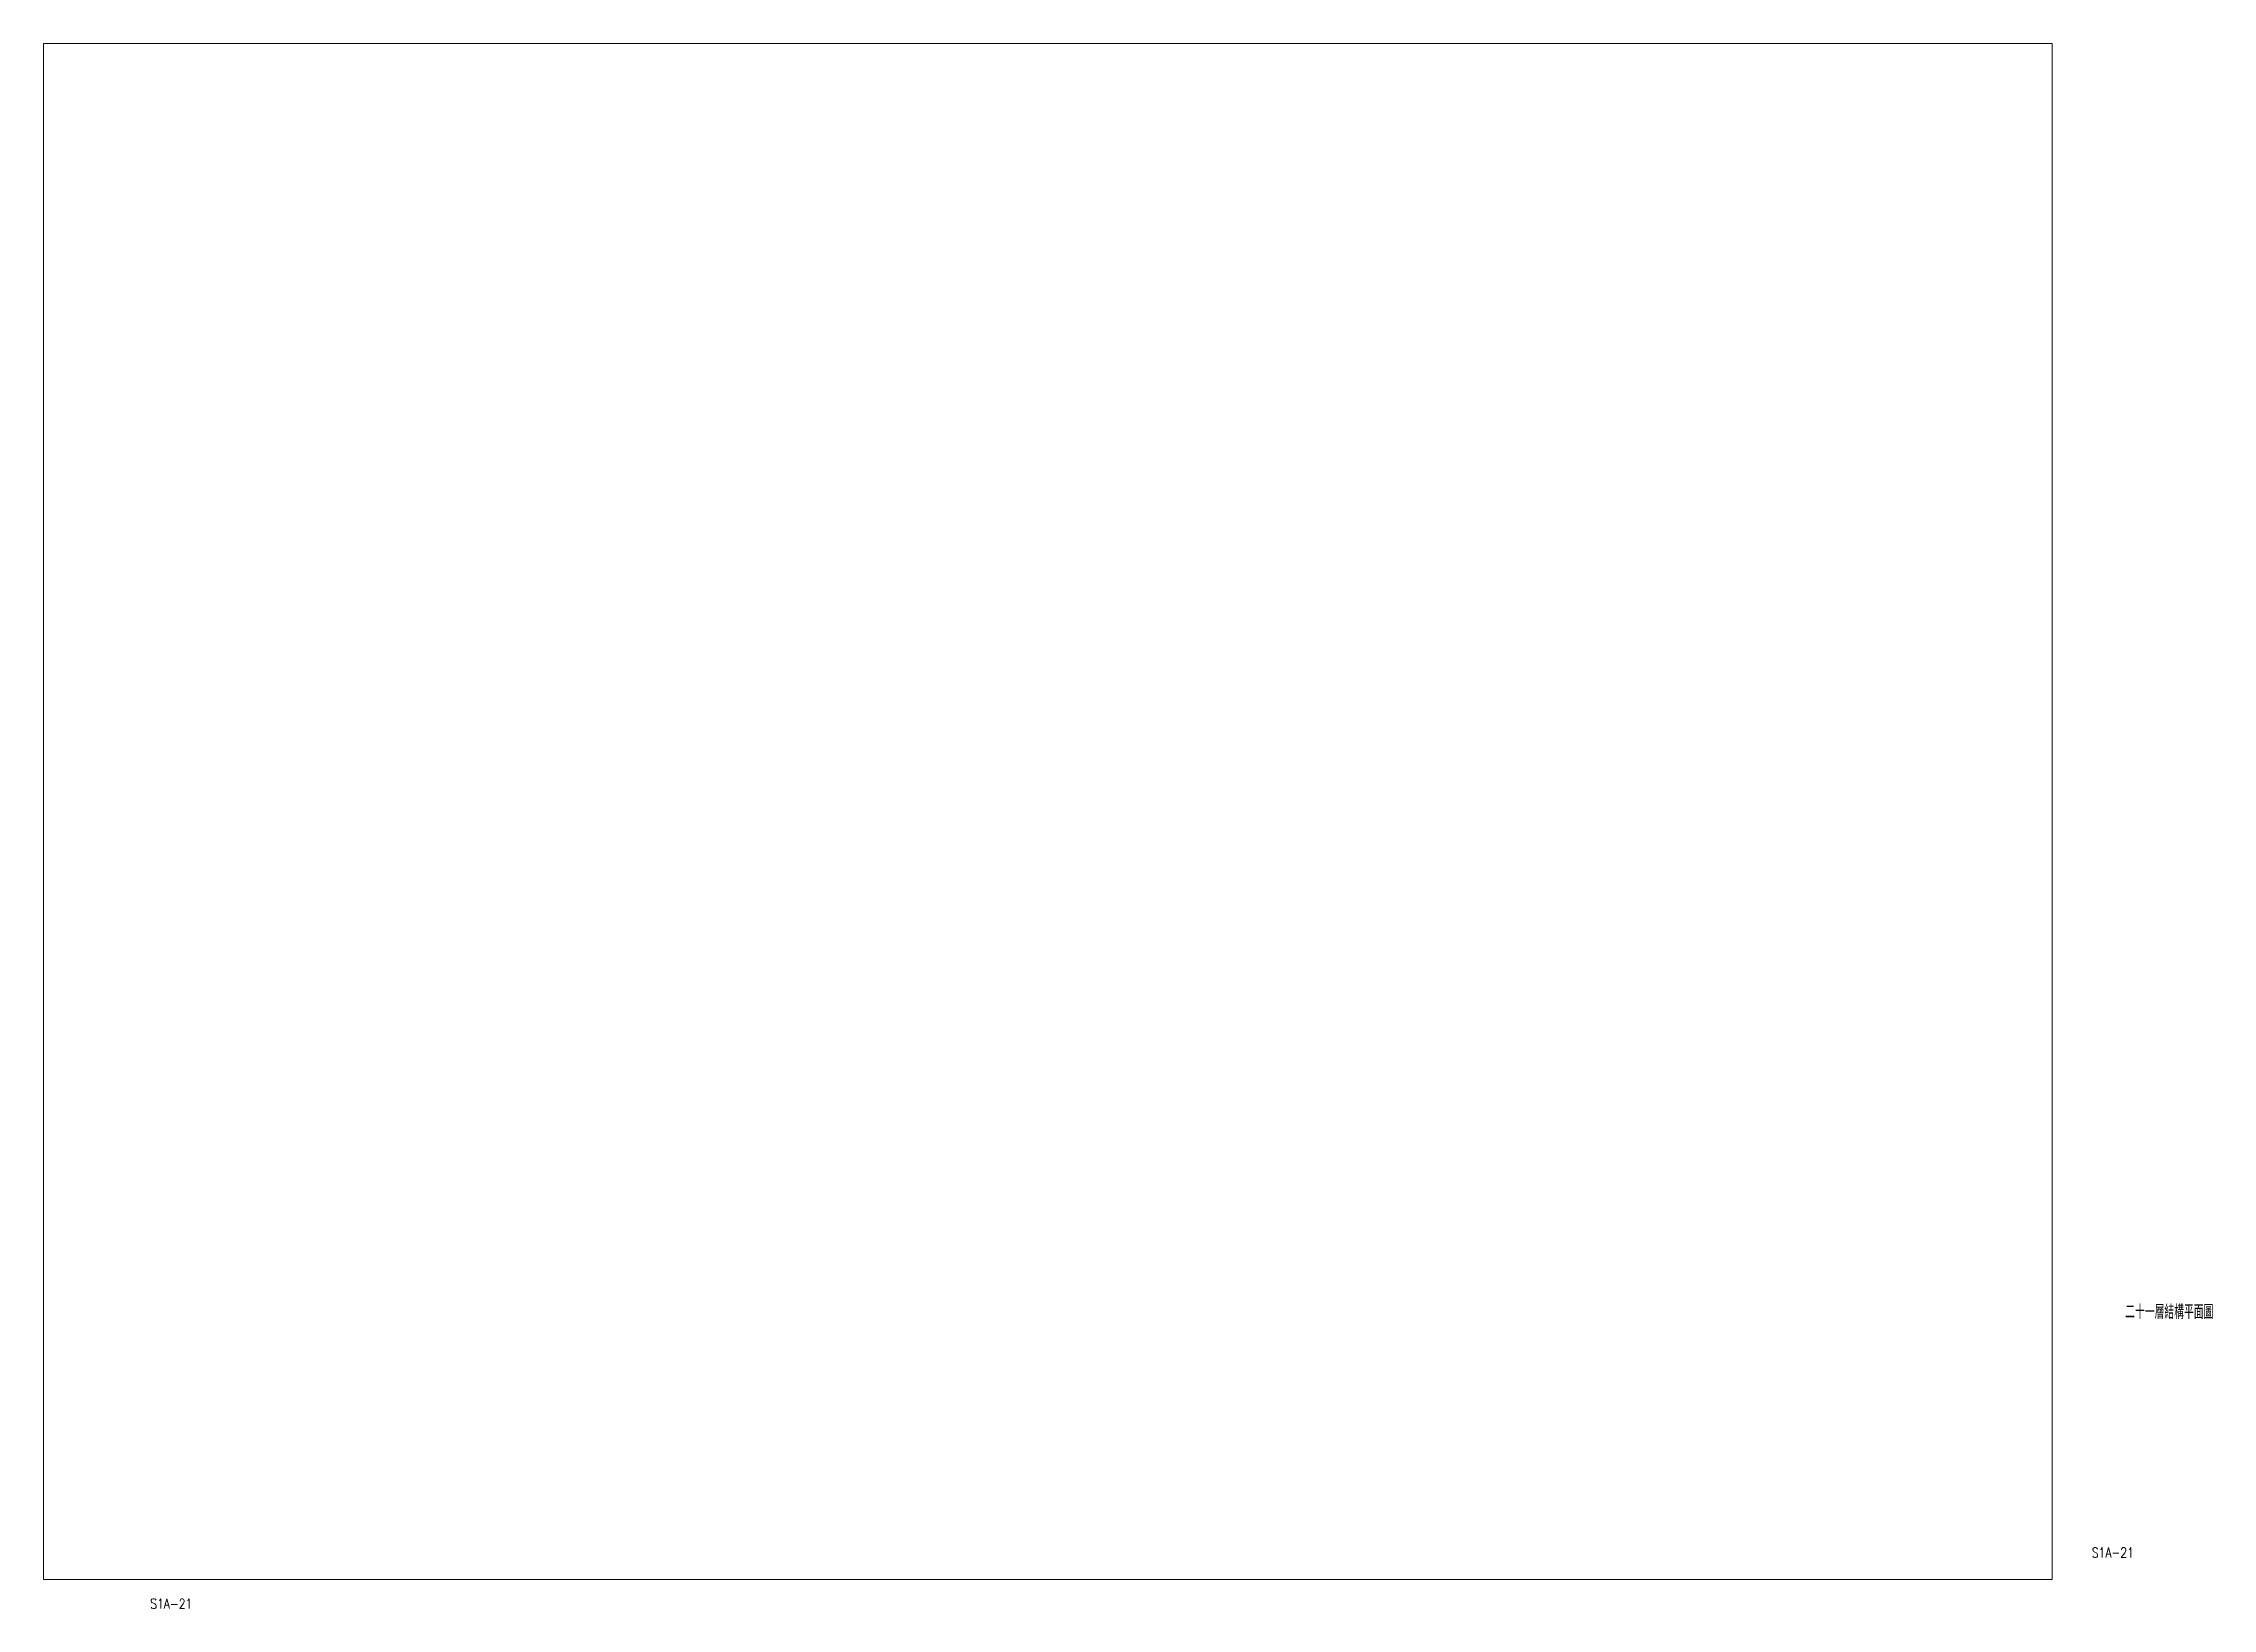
# Paper-space layout 'S1A-21二十一層結構平面圖' of a CAD drawing. Header units: millimetres. Extents: x 246 to 7924, y 170 to 5710.
import ezdxf
from ezdxf.enums import TextEntityAlignment as Align

# ---------------------------------------------------------------- set-up
doc = ezdxf.new("R2010")
doc.units = ezdxf.units.MM
doc.header["$LTSCALE"] = 100
doc.header["$MEASUREMENT"] = 0
doc.styles.get("Standard").update_dxf_attribs({"font": 'txt.shx', "width": 0.8, "bigfont": 'ae.shx'})

psp = doc.layouts.new('S1A-21二十一層結構平面圖')

# ---------------------------------------------------------------- texts
for s, height, width, p in [('二十一層結構平面圖', 50, 0.73, (7771.2, 1223.2)), ('S1A-21', 35, 0.8, (7571.2, 368.6))]:
    psp.add_text(s, height=height, dxfattribs=dict(width=width)).set_placement(p, align=Align.MIDDLE)
at = {"width": 0.8}
psp.add_text('S1A-21', height=35, dxfattribs=at).set_placement((624.8, 159.8), align=Align.BOTTOM_LEFT)

# ---------------------------------------------------------------- viewports
at = {"layer": '0'}
psp.add_viewport(center=(3801.2, 2991.6), size=(7109.8, 5436.91), view_center_point=(5333.87, 187194.11), view_height=8155.3653, dxfattribs=at)

doc.saveas('drawing.dxf')
